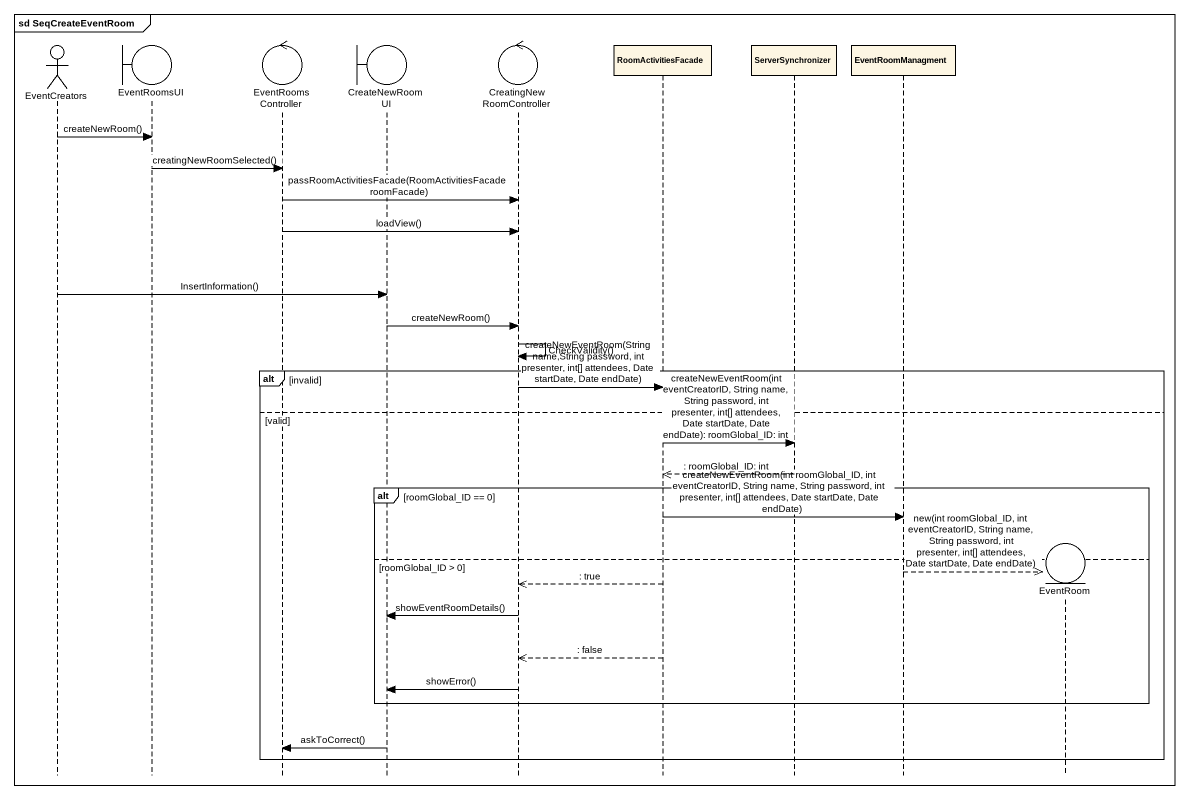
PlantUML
@startuml
mainframe sd SeqCreateEventRoom
hide footbox
actor EventCreators
boundary EventRoomsUI
control EventRoomsController
boundary CreateNewRoomUI
control CreatingNewRoomController
participant RoomActivitiesFacade
participant ServerSynchronizer
participant EventRoomManagment
entity EventRoom

EventCreators -> EventRoomsUI : createNewRoom()
EventRoomsUI -> EventRoomsController : creatingNewRoomSelected()
EventRoomsController -> CreatingNewRoomController : passRoomActivitiesFacade(RoomActivitiesFacade roomFacade)
EventRoomsController -> CreatingNewRoomController : loadView()
EventCreators -> CreateNewRoomUI : InsertInformation()
CreateNewRoomUI -> CreatingNewRoomController : createNewRoom()
CreatingNewRoomController -> CreatingNewRoomController : CheckValidity()
alt invalid
  CreatingNewRoomController -> RoomActivitiesFacade : createNewEventRoom(String name,String password, int presenter, int[] attendees, Date startDate, Date endDate)
else valid
  RoomActivitiesFacade -> ServerSynchronizer : createNewEventRoom(int eventCreatorID, String name, String password, int presenter, int[] attendees, Date startDate, Date endDate): roomGlobal_ID: int
  ServerSynchronizer -->> RoomActivitiesFacade : : roomGlobal_ID: int
  alt roomGlobal_ID == 0
    RoomActivitiesFacade -> EventRoomManagment : createNewEventRoom(int roomGlobal_ID, int eventCreatorID, String name, String password, int presenter, int[] attendees, Date startDate, Date endDate)
  else roomGlobal_ID > 0
    EventRoomManagment -->> EventRoom ** : new(int roomGlobal_ID, int eventCreatorID, String name, String password, int presenter, int[] attendees, Date startDate, Date endDate)
    RoomActivitiesFacade -->> CreatingNewRoomController : : true
    CreatingNewRoomController -> CreateNewRoomUI : showEventRoomDetails()
    RoomActivitiesFacade -->> CreatingNewRoomController : : false
    CreatingNewRoomController -> CreateNewRoomUI : showError()
  end
  CreateNewRoomUI -> EventRoomsController : askToCorrect()
end
@enduml
